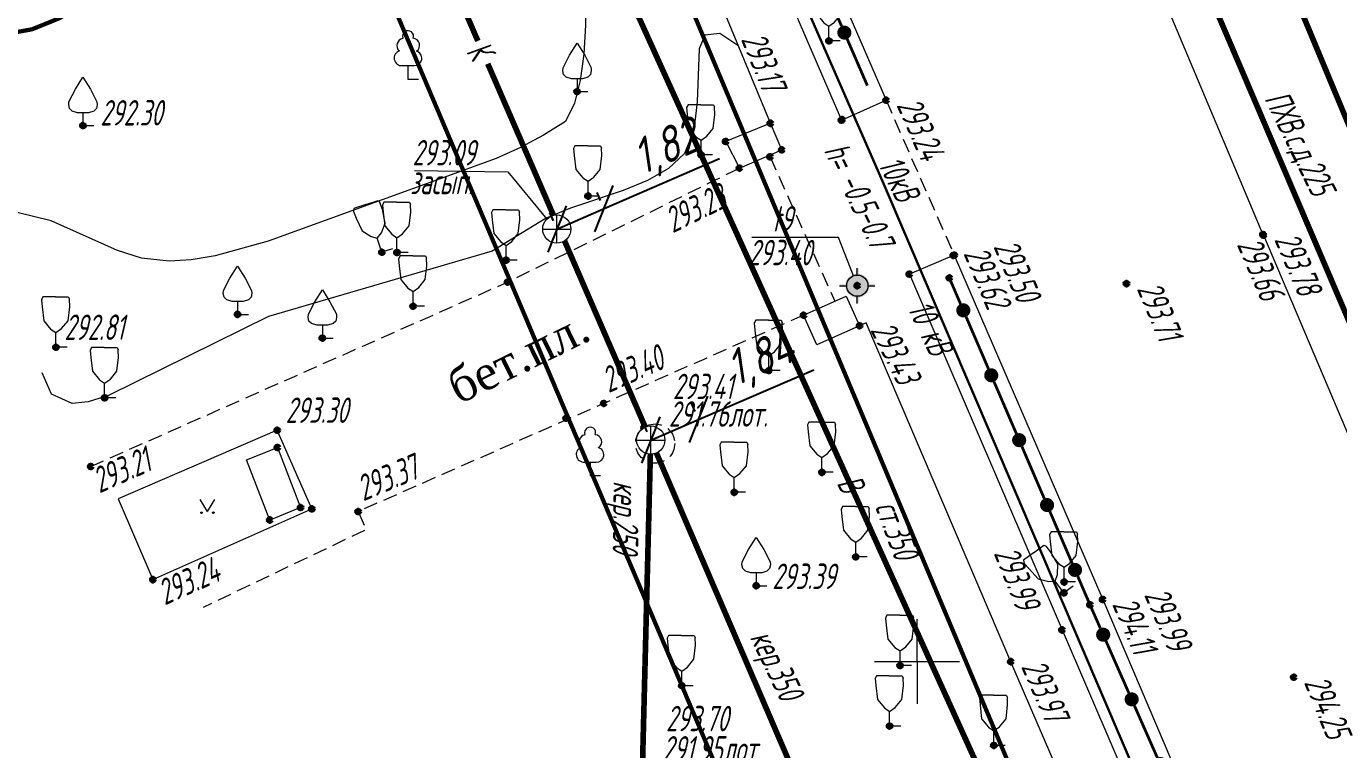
# Model space of a CAD drawing. Header units: metres. Extents: x 0 to 3282, y 0 to 1671.
# Drawn here: x 1957.04 to 2003.48, y 1292.29 to 1317.9 of the extents above; entities that cross this region are included whole.
import ezdxf

# ---------------------------------------------------------------- set-up
doc = ezdxf.new("R2010")
doc.units = ezdxf.units.M
doc.set_wipeout_variables(frame=1)
doc.linetypes.add('COMMUN', pattern=[6, 5, -1])
doc.linetypes.add('DASHED', pattern=[0.75, 0.5, -0.25])
for name, color, linetype, lineweight, transparency in [('51361800', 7, 'Continuous', 18, 0.65), ('71133100', 7, 'Continuous', 18, 0.65), ('71133200', 7, 'Continuous', 18, 0.65), ('71133300', 7, 'Continuous', 18, 0.65), ('82211000', 7, 'Continuous', 18, 0.65), ('Commun', 7, 'Continuous', 18, 0.65), ('ELE_SKLAD', 7, 'Continuous', 18, 0.65), ('GEO_POINTS', 7, 'Continuous', 18, 0.65), ('Grid', 7, 'Continuous', 18, 0.65), ('Otm', 7, 'Continuous', 18, 0.65), ('R_Поверхность6_CNT-MAJ', 7, 'Continuous', 18, 0.65), ('R_Поверхность6_CNT-MIN', 7, 'Continuous', 18, 0.65), ('Sit', 7, 'Continuous', 18, 0.65), ('Text', 7, 'Continuous', 18, 0.65), ('Text_com', 7, 'Continuous', 18, 0.65), ('Us_znak', 7, 'Continuous', 18, 0.65), ('Us_znak_fon', 7, 'Continuous', 18, 0.65)]:
    doc.layers.add(name, color=color, linetype=linetype, lineweight=lineweight, transparency=transparency)
doc.styles.add('eskd', font='ESKD1.shx', dxfattribs={"width": 1.2, "oblique": 15})
doc.styles.get("Standard").update_dxf_attribs({"font": 'GOST_0.TTF', "oblique": 15})
doc.styles.add('style1', font='times.ttf', dxfattribs={"height": 1})
doc.linetypes.add('KABELww_500', pattern='A,0.0001,-0.4,[131,ltypeshp.shx,S=0.4,R=90,X=0.4,Y=-0.4],0.2,[131,ltypeshp.shx,S=0.2,R=90,X=0.4,Y=-0.2],3.6,[131,ltypeshp.shx,S=0.2,R=-90,X=-0.4,Y=0.2],0.2,[131,ltypeshp.shx,S=0.4,R=-90,X=-0.4,Y=0.4],-0.8,4,-0.4', length=9.6001)
doc.linetypes.add('ПОДЗ_ЛИНИИ_СВЯЗИ', pattern='A,4.8,-0.2,[133,ltypeshp.shx,S=0.2,R=0,X=-0.2,Y=0],-0.2,4.8,-2', length=12)
doc.dimstyles.new('ISO-25', dxfattribs={"dimtxt": 2.5, "dimasz": 2.5, "dimexe": 1.25, "dimexo": 0.625, "dimtad": 1, "dimtxsty": 'Standard', "dimcen": 2.5, "dimadec": 0, "dimazin": 0, "dimtfac": 1, "dimtmove": 0, "dimatfit": 3, "dimfxl": 1, "dimarcsym": 0})
picture_1 = doc.add_image_def('image1.png', size_in_pixel=(630, 728))

# ---------------------------------------------------------------- blocks, each defined once
blk = doc.blocks.new('71133200')
for p, q in [((-0.924145, 3.560442), (-1.024145, 3.360442)), ((-1.024145, 3.360442), (-0.977382, 2.864397)), ((-0.977382, 2.864397), (-0.861899, 1.88241)), ((-0.024145, 3.560442), (-0.924145, 3.560442)), ((-0.024145, 3.560442), (0.875855, 3.560442)), ((0.861899, 1.88241), (0.975974, 2.864397)), ((0.875855, 3.560442), (0.958164, 3.395824)), ((0.975974, 2.864397), (0.958164, 3.395824)), ((-0.861899, 1.88241), (-0.374616, 1.28565)), ((0.401375, 1.321765), (0.861899, 1.88241)), ((-0.374616, 1.28565), (0, 1.039723)), ((0, 1.039723), (0.401375, 1.321765)), ((0, 0), (0, 1.039723)), ((0.8, 0), (0, 0))]:
    blk.add_line(p, q)
at = {"style": 'eskd', "oblique": 14.99997778}
blk.add_attdef('Z', (1.873004, -0.239356), '', height=2, dxfattribs=at)
blk = doc.blocks.new('71133300')
for p, q in [((0, 0.91), (0, 0)), ((0, 0), (0.76, 0))]:
    blk.add_line(p, q)
blk.add_lwpolyline([(0, 0.91), (-0.385, 0.91), (-0.76, 1.03), (-0.95, 1.21), (-1.01, 1.47), (-0.99, 1.69), (-0.54, 2.57), (0, 3.42), (0.54, 2.57), (0.99, 1.69), (1.01, 1.47), (0.95, 1.21), (0.76, 1.03), (0.385, 0.91)], close=True)
at = {"style": 'eskd', "oblique": 15}
blk.add_attdef('Z', (1.77, -0.69), '', height=2, dxfattribs=at)
blk = doc.blocks.new('71133100')
for p, q in [((-0.39, 0.96), (0.43, 0.96)), ((0, 0.96), (0, 0)), ((0, 0), (0.75, 0))]:
    blk.add_line(p, q)
for centre, radius, start, end in [((-0.26, 2.38), 0.52, 101.09, 227.21), ((0.01, 3.04), 0.39, 339.52, 198.62), ((0.33, 2.4), 0.5, 301.87, 85.62), ((-0.439, 1.495), 0.538, 107.10582, 275.23057), ((0.46, 1.48), 0.52, 267.04, 76.7)]:
    blk.add_arc(centre, radius, start, end)
at = {"style": 'eskd', "oblique": 14.99998}
blk.add_attdef('Z', (1.702, -0.173), '', height=2, dxfattribs=at)
blk = doc.blocks.new('*U54')
at = {"layer": '82211000', "linetype": 'Continuous', "ltscale": 0.5}
for points in [[(5192401.539, 4968912.652, 1), (5192401.737, 4968912.193, 1)], [(5192402.527, 4968910.355, 1), (5192402.725, 4968909.896, 1)], [(5192403.515, 4968908.059, 1), (5192403.713, 4968907.6, 1)], [(5192404.503, 4968905.762, 1), (5192404.701, 4968905.303, 1)], [(5192405.491, 4968903.466, 1), (5192405.689, 4968903.007, 1)], [(5192406.486, 4968901.173, 1), (5192406.688, 4968900.715, 1)], [(5192407.494, 4968898.885, 1), (5192407.695, 4968898.427, 1)], [(5192408.501, 4968896.597, 1), (5192408.703, 4968896.139, 1)], [(5192409.509, 4968894.309, 1), (5192409.71, 4968893.851, 1)], [(5192410.516, 4968892.021, 1), (5192410.718, 4968891.563, 1)], [(5192411.524, 4968889.732, 1), (5192411.725, 4968889.275, 1)], [(5192412.531, 4968887.444, 1), (5192412.733, 4968886.987, 1)], [(5192413.538, 4968885.156, 1), (5192413.74, 4968884.699, 1)], [(5192414.546, 4968882.868, 1), (5192414.747, 4968882.411, 1)], [(5192415.553, 4968880.58, 1), (5192415.755, 4968880.123, 1)], [(5192416.561, 4968878.292, 1), (5192416.762, 4968877.835, 1)], [(5192417.568, 4968876.004, 1), (5192417.77, 4968875.547, 1)], [(5192418.571, 4968873.714, 1), (5192418.766, 4968873.254, 1)], [(5192419.546, 4968871.412, 1), (5192419.741, 4968870.952, 1)], [(5192420.521, 4968869.11, 1), (5192420.716, 4968868.65, 1)], [(5192421.496, 4968866.808, 1), (5192421.691, 4968866.348, 1)], [(5192422.47, 4968864.506, 1), (5192422.665, 4968864.045, 1)], [(5192423.445, 4968862.204, 1), (5192423.64, 4968861.743, 1)], [(5192424.42, 4968859.902, 1), (5192424.615, 4968859.441, 1)]]:
    blk.add_hatch(color=256, dxfattribs=at).paths.add_polyline_path(points, flags=0)
at = {"layer": '82211000', "linetype": 'Continuous', "ltscale": 0.5, "flags": 128}
blk.add_lwpolyline([(5192401.144, 4968913.57, 0.1, 0.1, 0), (5192401.539, 4968912.652, 0, 0, 0)], format="xyseb", dxfattribs=at)
at = {"layer": '82211000', "linetype": 'Continuous', "ltscale": 0.5, "const_width": 0.1}
for points in [[(5192401.737, 4968912.193), (5192402.527, 4968910.355)], [(5192402.725, 4968909.896), (5192403.515, 4968908.059)], [(5192403.713, 4968907.6), (5192404.503, 4968905.762)], [(5192404.701, 4968905.303), (5192405.491, 4968903.466)], [(5192406.688, 4968900.715), (5192407.494, 4968898.885)], [(5192407.695, 4968898.427), (5192408.501, 4968896.597)], [(5192408.703, 4968896.139), (5192409.509, 4968894.309)], [(5192409.71, 4968893.851), (5192410.516, 4968892.021)], [(5192410.718, 4968891.563), (5192411.524, 4968889.732)], [(5192411.725, 4968889.275), (5192412.531, 4968887.444)], [(5192412.733, 4968886.987), (5192413.538, 4968885.156)], [(5192413.74, 4968884.699), (5192414.546, 4968882.868)], [(5192414.747, 4968882.411), (5192415.553, 4968880.58)], [(5192415.755, 4968880.123), (5192416.561, 4968878.292)], [(5192416.762, 4968877.835), (5192417.568, 4968876.004)], [(5192418.766, 4968873.254), (5192419.546, 4968871.412)], [(5192419.741, 4968870.952), (5192420.521, 4968869.11)], [(5192420.716, 4968868.65), (5192421.496, 4968866.808)], [(5192421.691, 4968866.348), (5192422.47, 4968864.506)], [(5192422.665, 4968864.045), (5192423.445, 4968862.204)], [(5192423.64, 4968861.743), (5192424.42, 4968859.902)]]:
    blk.add_lwpolyline(points, dxfattribs=at)
at = {"layer": '82211000', "linetype": 'Continuous', "ltscale": 0.5}
for points in [[(5192405.689, 4968903.007, 0.1, 0.1, 0), (5192406.121, 4968902.002, 0.1, 0.1, 0), (5192406.486, 4968901.173, 0, 0, 0)], [(5192417.77, 4968875.547, 0.1, 0.1, 0), (5192418.436, 4968874.033, 0.1, 0.1, 0), (5192418.571, 4968873.714, 0, 0, 0)]]:
    blk.add_lwpolyline(points, format="xyseb", dxfattribs=at)
at = {"layer": '82211000', "ltscale": 0.5, "const_width": 0.1}
blk.add_lwpolyline([(5192424.615, 4968859.441), (5192425.388, 4968857.617)], dxfattribs=at)
blk = doc.blocks.new('*U58')
at = {"layer": '82211000', "linetype": 'Continuous', "ltscale": 0.5}
for points in [[(5192384.331, 4968952.245, 1), (5192384.654, 4968951.862, 1)], [(5192385.458, 4968950.032, 1), (5192385.654, 4968949.573, 1)], [(5192386.439, 4968947.733, 1), (5192386.635, 4968947.273, 1)], [(5192387.42, 4968945.433, 1), (5192387.616, 4968944.973, 1)], [(5192388.4, 4968943.134, 1), (5192388.597, 4968942.674, 1)], [(5192389.381, 4968940.834, 1), (5192389.577, 4968940.374, 1)], [(5192390.365, 4968938.536, 1), (5192390.564, 4968938.077, 1)], [(5192391.36, 4968936.242, 1), (5192391.559, 4968935.783, 1)], [(5192392.355, 4968933.949, 1), (5192392.554, 4968933.49, 1)], [(5192393.35, 4968931.655, 1), (5192393.549, 4968931.197, 1)], [(5192394.345, 4968929.362, 1), (5192394.544, 4968928.903, 1)], [(5192395.34, 4968927.068, 1), (5192395.539, 4968926.61, 1)], [(5192396.335, 4968924.775, 1), (5192396.534, 4968924.316, 1)], [(5192397.33, 4968922.481, 1), (5192397.529, 4968922.023, 1)]]:
    blk.add_hatch(color=256, dxfattribs=at).paths.add_polyline_path(points, flags=0)
at = {"layer": '82211000', "linetype": 'Continuous', "ltscale": 0.5, "flags": 128}
blk.add_lwpolyline([(5192383.555, 4968952.871, 0.1, 0.1, -0.129489), (5192383.635, 4968952.818, 0.1, 0.1, -0.055966), (5192384.326, 4968952.24, 0, 0, 0)], format="xyseb", dxfattribs=at)
at = {"layer": '82211000', "linetype": 'Continuous', "ltscale": 0.5}
for points in [[(5192384.648, 4968951.858, 0.1, 0.1, -0.008485), (5192384.727, 4968951.746, 0.1, 0.1, 0), (5192385.458, 4968950.032, 0, 0, 0)], [(5192389.577, 4968940.374, 0.1, 0.1, 0), (5192390.174, 4968938.974, 0.1, 0.1, 0), (5192390.365, 4968938.536, 0, 0, 0)]]:
    blk.add_lwpolyline(points, format="xyseb", dxfattribs=at)
at = {"layer": '82211000', "linetype": 'Continuous', "ltscale": 0.5, "const_width": 0.1}
for points in [[(5192385.654, 4968949.573), (5192386.439, 4968947.733)], [(5192386.635, 4968947.273), (5192387.42, 4968945.433)], [(5192387.616, 4968944.973), (5192388.4, 4968943.134)], [(5192388.597, 4968942.674), (5192389.381, 4968940.834)], [(5192390.564, 4968938.077), (5192391.36, 4968936.242)], [(5192391.559, 4968935.783), (5192392.355, 4968933.949)], [(5192392.554, 4968933.49), (5192393.35, 4968931.655)], [(5192393.549, 4968931.197), (5192394.345, 4968929.362)], [(5192394.544, 4968928.903), (5192395.34, 4968927.068)], [(5192395.539, 4968926.61), (5192396.335, 4968924.775)], [(5192396.534, 4968924.316), (5192397.33, 4968922.481)]]:
    blk.add_lwpolyline(points, dxfattribs=at)
at = {"layer": '82211000', "ltscale": 0.5, "const_width": 0.1}
blk.add_lwpolyline([(5192397.529, 4968922.023), (5192398.242, 4968920.378)], dxfattribs=at)
blk = doc.blocks.new('51361800a')
at = {"style": 'eskd', "oblique": 15}
for tag, p in [('Z', (1.722, 1.4)), ('Z1', (1.722, -1)), ('Z2', (1.722, -3.4))]:
    blk.add_attdef(tag, p, '', height=2, dxfattribs=at)
at = {"color": 7}
blk.add_wipeout([(-0.098, 1), (-0.292, 0.962), (-0.474, 0.886), (-0.637, 0.777), (-0.777, 0.637), (-0.886, 0.474), (-0.962, 0.292), (-1, 0.098), (-1, -0.098), (-0.962, -0.292), (-0.886, -0.474), (-0.777, -0.637), (-0.637, -0.777), (-0.474, -0.886), (-0.292, -0.962), (-0.098, -1), (0.098, -1), (0.292, -0.962), (0.474, -0.886), (0.637, -0.777), (0.777, -0.637), (0.886, -0.474), (0.962, -0.292), (1, -0.098), (1, 0.098), (0.962, 0.292), (0.886, 0.474), (0.777, 0.637), (0.637, 0.777), (0.474, 0.886), (0.292, 0.962), (0.098, 1)], dxfattribs=at)
for p, q in [((0, -1), (0, 1)), ((-1, 0), (1, 0))]:
    blk.add_line(p, q)
blk.add_circle((0, 0), 1)
blk = doc.blocks.new('GRID')
at = {"layer": 'Grid', "color": 104}
blk.add_line((-1.5, 0), (1.5, 0), dxfattribs=at)
for points in [[(0, 0), (0, 1.5)], [(0, 0), (0, -1.5)]]:
    blk.add_lwpolyline(points, dxfattribs=at)
blk = doc.blocks.new('GAZON')
at = {"layer": 'Us_znak', "linetype": 'COMMUN', "lineweight": -2}
for points in [[(-0.233, -0.041, 1), (-0.183, -0.041, 1)], [(0.183, -0.041, 1), (0.233, -0.041, 1)]]:
    blk.add_hatch(color=0, dxfattribs=at).paths.add_polyline_path(points)
at = {"layer": 'Us_znak', "color": 0, "linetype": 'COMMUN', "lineweight": -2}
for points in [[(0, 0), (-0.26, 0.427)], [(0, 0), (0.26, 0.427)]]:
    blk.add_lwpolyline(points, dxfattribs=at)
for centre in [(-0.208, -0.041), (0.208, -0.041)]:
    blk.add_circle(centre, 0.025, dxfattribs=at)
blk = doc.blocks.new('POINT')
at = {"layer": 'Us_znak', "linetype": 'Continuous', "lineweight": -2}
h = blk.add_hatch(color=0, dxfattribs=at)
edge = h.paths.add_edge_path()
edge.add_arc((0, 0), 0.05, 0, 360)
at = {"layer": 'Us_znak_fon', "linetype": 'Continuous', "true_color": 0xffffff}
blk.add_hatch(color=7, dxfattribs=at).paths.add_polyline_path([(-0.422, 0.05, -0.346708), (-0.05, 0.422), (-0.05, 0.625), (0.05, 0.625), (0.05, 0.422, -0.346708), (0.422, 0.05), (0.625, 0.05), (0.625, -0.05), (0.422, -0.05, -0.346708), (0.05, -0.422), (0.05, -0.625), (-0.05, -0.625), (-0.05, -0.422, -0.346708), (-0.422, -0.05), (-0.625, -0.05), (-0.625, 0.05)])
at = {"layer": 'Us_znak', "color": 0, "linetype": 'Continuous', "lineweight": -2}
for p, q in [((0, 0.375), (0, 0.625)), ((-0.625, 0), (-0.375, 0)), ((0.375, 0), (0.625, 0)), ((0, -0.625), (0, -0.375))]:
    blk.add_line(p, q, dxfattribs=at)
for radius in [0.375, 0.05]:
    blk.add_circle((0, 0), radius, dxfattribs=at)
blk = doc.blocks.new('*D195')
at = {"color": 0, "lineweight": -2, "transparency": 16777216}
for p, q in [((1994.296, 1277.323), (1989.479, 1275.003)), ((1994.878, 1277.373), (2000.018, 1275.899))]:
    blk.add_line(p, q, dxfattribs=at)
blk.add_arc((1994.578, 1277.459), 5.034, 219.9805, 329.7401, dxfattribs=at)
at = {"color": 0, "transparency": 16777216}
for points in [[(1998.734, 1275.004), (1999.118, 1274.84), (1999.417, 1276.071)], [(1990.545, 1274.111), (1990.895, 1274.337), (1990.042, 1275.274)]]:
    blk.add_solid(points, dxfattribs=at)
at = {"layer": 'Defpoints', "color": 0, "transparency": 16777216}
for p in [(2084.221, 1320.635, 292.988), (1992.438, 1278.072, 291.13), (1994.578, 1277.459, 291.193), (1994.578, 1277.459, 291.193), (1993.006, 1272.676)]:
    blk.add_point(p, dxfattribs=at)
at = {"color": 0, "transparency": 16777216, "insert": (1994.925, 1273.377), "char_height": 1.25, "attachment_point": 5, "rotation": 4.8603}
blk.add_mtext('138°', dxfattribs=at)
blk = doc.blocks.new('*D196')
at = {"color": 0, "lineweight": -2, "transparency": 16777216}
blk.add_line((1994.878, 1277.373), (1995.279, 1277.258), dxfattribs=at)
for start, end in [(344.0032, 113.4264), (144.5401, 175.6538), (281.7758, 312.8895)]:
    blk.add_arc((1992.438, 1278.072), 2.33, start, end, dxfattribs=at)
at = {"color": 0, "transparency": 16777216}
for points in [[(1990.409, 1279.586), (1990.671, 1279.262), (1991.512, 1280.21)], [(1993.847, 1276.474), (1994.202, 1276.256), (1994.678, 1277.43)]]:
    blk.add_solid(points, dxfattribs=at)
at = {"layer": 'Defpoints', "color": 0, "transparency": 16777216}
for p in [(1968.318, 1333.74, 289.543), (1994.512, 1279.135), (1992.438, 1278.072, 291.13), (1992.438, 1278.072, 291.13), (1994.578, 1277.459, 291.193)]:
    blk.add_point(p, dxfattribs=at)
at = {"color": 0, "transparency": 16777216, "insert": (1994.594, 1280.528), "char_height": 1.25, "attachment_point": 5, "rotation": 318.7148}
blk.add_mtext('129°', dxfattribs=at)
blk = doc.blocks.new('_Oblique')
at = {"color": 0, "linetype": 'ByBlock', "lineweight": -2}
blk.add_line((-0.5, -0.5), (0.5, 0.5), dxfattribs=at)
blk = doc.blocks.new('*D201')
at = {"color": 0, "lineweight": -2, "transparency": 16777216}
for p, q in [((1980.829, 1303.984), (1984.909, 1305.741)), ((1980.705, 1304.271), (1980.582, 1304.558)), ((1979.013, 1303.542), (1978.889, 1303.829)), ((1979.136, 1303.255), (1980.829, 1303.984))]:
    blk.add_line(p, q, dxfattribs=at)
at = {"layer": 'Defpoints', "color": 0, "transparency": 16777216}
for p in [(1980.829, 1303.984), (1980.829, 1303.984), (1979.136, 1303.255, 293.413)]:
    blk.add_point(p, dxfattribs=at)
at = {"color": 0, "lineweight": -2, "transparency": 16777216, "xscale": 1.25, "yscale": 1.25, "zscale": 1.25}
for p, rotation in [((1980.829, 1303.984), 23.29198840564688), ((1979.136, 1303.255), 203.2919884056469)]:
    blk.add_blockref('_Oblique', p, dxfattribs=dict(at, rotation=rotation))
at = {"color": 0, "transparency": 16777216, "insert": (1983.035, 1306.057), "char_height": 1.25, "attachment_point": 5, "rotation": 23.292}
blk.add_mtext('1,84', dxfattribs=at)
blk = doc.blocks.new('*D202')
at = {"color": 0, "lineweight": -2, "transparency": 16777216}
for p, q in [((1977.486, 1311.445), (1981.568, 1313.214)), ((1977.362, 1311.732), (1977.238, 1312.019)), ((1975.691, 1311.008), (1975.567, 1311.295)), ((1975.815, 1310.722), (1977.486, 1311.445))]:
    blk.add_line(p, q, dxfattribs=at)
at = {"layer": 'Defpoints', "color": 0, "transparency": 16777216}
for p in [(1977.486, 1311.445), (1977.486, 1311.445), (1975.815, 1310.722, 293.091)]:
    blk.add_point(p, dxfattribs=at)
at = {"color": 0, "lineweight": -2, "transparency": 16777216, "xscale": 1.25, "yscale": 1.25, "zscale": 1.25}
for p, rotation in [((1977.486, 1311.445), 23.42642413108008), ((1975.815, 1310.722), 203.4264241310801)]:
    blk.add_blockref('_Oblique', p, dxfattribs=dict(at, rotation=rotation))
at = {"color": 0, "transparency": 16777216, "insert": (1979.69, 1313.524), "char_height": 1.25, "attachment_point": 5, "rotation": 23.4264}
blk.add_mtext('1,82', dxfattribs=at)

msp = doc.modelspace()

# ---------------------------------------------------------------- linework, layer by layer
at = {"color": 192, "linetype": 'ПОДЗ_ЛИНИИ_СВЯЗИ', "lineweight": 60, "ltscale": 0.4, "const_width": 0.15, "flags": 128}
for points, elevation in [([(1947.973, 1370.625), (1988.71, 1274.585), (2003.908, 1258.354), (2021.279, 1216.797)], 290.481), ([(1971.988, 1338.976), (2001.172, 1269.507)], 290.074)]:
    msp.add_lwpolyline(points, dxfattribs=dict(at, elevation=elevation))
at = {"layer": 'Commun', "color": 1, "linetype": 'KABELww_500', "lineweight": 30, "flags": 128}
msp.add_lwpolyline([(1902.3, 1508.453), (1907.247, 1496.628), (1915.094, 1478.449), (1925.833, 1453.741), (1943.82, 1411.454), (1947.767, 1402.432), (1954.32, 1387.493), (1973.029, 1345.148), (1987.375, 1312.339), (2001.279, 1279.81), (2013.185, 1252.155), (2013.185, 1252.155)], dxfattribs=at)
at = {"layer": 'Commun', "color": 106, "linetype": 'COMMUN', "ltscale": 0.7, "const_width": 0.2, "elevation": 288.015, "flags": 128}
msp.add_lwpolyline([(1918.77, 1458.569), (1942.4, 1406.526), (1971.096, 1335.054), (1995.999, 1280.023)], dxfattribs=at)
at = {"layer": 'Commun', "color": 4, "linetype": 'COMMUN', "ltscale": 0.7, "const_width": 0.2, "flags": 128}
msp.add_lwpolyline([(2041.275, 1346.473), (2033.759, 1344.818), (2024.631, 1324.564), (2007.049, 1303.838), (2006.14, 1302.082), (1993.054, 1332.724), (1973.571, 1377.655), (1961.298, 1407.187)], dxfattribs=at)
at = {"layer": 'Commun', "color": 32, "linetype": 'COMMUN', "ltscale": 0.7, "const_width": 0.2, "flags": 128}
for points in [[(1957.902, 1352.263), (1973.019, 1317.38)], [(1973.369, 1316.572), (1975.694, 1311.208)], [(1976.086, 1310.303), (1978.94, 1303.716)], [(1979.337, 1302.797), (1996.183, 1263.633), (2001.724, 1251.527)]]:
    msp.add_lwpolyline(points, dxfattribs=at)
for points, elevation in [([(1989.027, 1349.96), (2006.82, 1307.236)], 289.283), ([(1979.123, 1302.755), (1978.844, 1291.736)], 293.413)]:
    msp.add_lwpolyline(points, dxfattribs=dict(at, elevation=elevation))
at = {"layer": 'GEO_POINTS', "lineweight": 60}
for centre in [(1985.443, 1317.382, 293.163), (1976.529, 1315.588, 292.338), (1987.462, 1315.281, 293.241), (1959.046, 1314.385, 292.301), (1983.369, 1314.464, 293.173), (1985.887, 1314.573, 293.212), (1985.908, 1314.596, 293.204), (1981.788, 1313.82, 293.208), (1983.772, 1313.523, 293.205), (1980.919, 1313.344, 293.273), (1983.357, 1313.279, 293.299), (1982.275, 1312.88, 293.228), (1976.917, 1311.892, 293.086), (1975.815, 1310.722, 293.091), (2000.8, 1310.529, 293.784), (2000.816, 1310.504, 293.656), (1969.622, 1309.9, 292.901), (1970.157, 1309.893, 292.888), (1989.843, 1309.788, 293.624), (1989.877, 1309.799, 293.5), (1974.015, 1309.622, 293.147), (1974.069, 1308.845, 293.304), (1986.446, 1308.718, 293.402), (1988.287, 1309.126, 293.421), (1989.703, 1308.993, 293.559), (1995.971, 1308.79, 293.705), (1970.728, 1307.992, 293.097), (1964.517, 1307.704, 292.899), (1984.547, 1307.671, 293.464), (1967.516, 1306.862, 292.911), (1986.525, 1307.302, 293.432), (1958.088, 1306.538, 292.813), (1983.313, 1305.715, 294.954), (1959.813, 1304.748, 293.021), (1977.474, 1304.551, 293.404), (1976.143, 1304.028, 293.421), (1978.902, 1303.701, 293.413), (1965.919, 1303.602, 293.302), (1965.927, 1302.992, 293.343), (1959.319, 1302.32, 293.206), (1985.195, 1302.113, 292.805), (1982.093, 1301.405, 293.549), (1966.744, 1300.865, 293.352), (1965.653, 1300.425, 293.312), (1967.144, 1300.816, 293.324), (1968.784, 1300.725, 293.367), (1986.389, 1299.12, 292.939), (1961.519, 1298.315, 293.245), (1982.869, 1298.101, 293.39), (1993.763, 1298.232, 294.008), (1993.758, 1297.848, 293.975), (1995.128, 1297.613, 293.986), (1994.68, 1297.424, 294.04), (1993.689, 1296.533, 293.988), (1987.958, 1295.273, 293.913), (1991.875, 1295.412, 293.967), (2001.888, 1294.86, 294.248), (1980.232, 1294.559, 293.659), (1987.59, 1293.134, 293.919), (1991.277, 1292.447, 293.906)]:
    msp.add_circle(centre, 0.06, dxfattribs=at)
at = {"layer": 'R_Поверхность6_CNT-MAJ', "color": 32, "elevation": 292, "flags": 128}
msp.add_lwpolyline([(1972.736, 1339.376, 0.15, 0.15, 0), (1971.659, 1336.614, 0.15, 0.15, 0), (1967.76, 1324.245, 0.15, 0.15, 0), (1967.575, 1323.516, 0.15, 0.15, 0), (1967.349, 1323.067, 0.15, 0.15, 0), (1966.73, 1322.923, 0.15, 0.15, 0), (1965.731, 1322.663, 0.15, 0.15, 0), (1965.706, 1322.667, 0.15, 0.15, 0), (1965.032, 1322.48, 0.15, 0.15, 0), (1964.223, 1322.075, 0.15, 0.15, 0), (1962.319, 1320.831, 0.15, 0.15, 0), (1959.181, 1318.717, 0.15, 0.15, 0), (1958.176, 1318.169, 0.15, 0.15, 0), (1957.241, 1317.791, 0.15, 0.15, 0), (1956.404, 1317.64, 0.15, 0.15, 0), (1954.549, 1318.199, 0.15, 0.15, 0), (1952.681, 1318.926, 0.15, 0.15, 0), (1951.857, 1319.38, 0.15, 0.15, 0), (1950.589, 1320.241, 0.15, 0.15, 0), (1949.84, 1320.844, 0.15, 0.15, 0), (1949.446, 1321.403, 0, 0, 0)], format="xyseb", dxfattribs=at)
at = {"layer": 'R_Поверхность6_CNT-MIN', "color": 32, "flags": 128}
for points, elevation in [([(1977.577, 1328.262), (1976.909, 1323.373), (1976.832, 1321.261), (1976.823, 1317.934), (1976.764, 1316.91), (1976.641, 1315.98), (1976.434, 1315.176), (1976.121, 1314.53), (1975.339, 1314.043), (1974.522, 1313.608), (1973.671, 1313.225), (1965.604, 1310.294), (1963.725, 1309.779), (1962.872, 1309.635), (1962.092, 1309.588), (1961.122, 1309.696), (1960.271, 1309.96), (1957.919, 1311.019), (1956.036, 1311.47), (1955.199, 1311.817), (1954.554, 1312.281), (1953.996, 1312.848), (1953.526, 1313.518)], 292.5), ([(1982.248, 1317.195), (1981.576, 1317.641), (1981.048, 1317.58), (1980.848, 1317.106), (1980.782, 1315.222), (1980.659, 1314.211), (1980.336, 1313.4), (1979.77, 1312.868), (1979.023, 1312.444), (1978.155, 1312.092), (1976.298, 1311.458), (1975.43, 1311.106), (1973.53, 1309.944), (1965.608, 1307.623), (1959.951, 1304.831), (1959.227, 1304.603), (1958.667, 1304.553), (1957.936, 1304.875), (1957.605, 1305.632)], 293)]:
    msp.add_lwpolyline(points, dxfattribs=dict(at, elevation=elevation))
at = {"layer": 'Sit', "flags": 128}
for points, elevation in [([(1945.571, 1440.507), (1949.245, 1431.903), (1954.35, 1419.97), (1964.979, 1394.946), (1972.921, 1376.198), (1979.151, 1361.496), (1983.989, 1350.075), (1988.954, 1338.547), (1996.461, 1320.824), (2000.8, 1310.529)], 287.59), ([(1983.369, 1314.464), (1979.289, 1324.324), (1973.753, 1337.066), (1968.395, 1349.239)], 293.173), ([(1970.819, 1349.266), (1975.693, 1337.974), (1981.323, 1325.159), (1985.887, 1314.573), (1987.462, 1315.281)], 291.663), ([(1983.369, 1314.464), (1981.788, 1313.82), (1982.275, 1312.88), (1983.772, 1313.523), (1983.369, 1314.464)], 293.173), ([(1986.316, 1309.07), (1985.781, 1310.421), (1982.713, 1310.421)], 293.402), ([(1989.877, 1309.799), (1988.287, 1309.126), (1993.689, 1296.533), (2005.6, 1268.818), (2013.343, 1251.077)], 293.5), ([(1989.877, 1309.799), (1995.128, 1297.613), (2000.215, 1285.675), (2000.215, 1285.675)], 293.5), ([(1996.608, 1284.444), (1991.875, 1295.412), (1986.755, 1307.4), (1986.525, 1307.302)], 293.97), ([(1961.519, 1298.315), (1967.144, 1300.816), (1965.919, 1303.602), (1960.288, 1301.172), (1961.519, 1298.315)], 293.245)]:
    msp.add_lwpolyline(points, dxfattribs=dict(at, elevation=elevation))
for points, elevation in [([(1968.395, 1349.239, -0.213199), (1972.414, 1348.574, -0.098442), (1973.639, 1347.361), (1979.101, 1334.555), (1987.462, 1315.281)], 291.488), ([(2000.816, 1310.504), (2005.868, 1298.608, 0.533802), (2013.863, 1295.618, 0.119515), (2015.736, 1298.327), (2017.517, 1303.034), (2022.15, 1316.251), (2024.34, 1322.148), (2025.692, 1325.689), (2030.685, 1339.935), (2032.178, 1343.676)], 293.656)]:
    msp.add_lwpolyline(points, format="xyb", dxfattribs=dict(at, elevation=elevation))
at = {"layer": 'Sit', "linetype": 'DASHED', "flags": 128}
for points, elevation in [([(1987.462, 1315.281), (1989.877, 1309.799)], 291.488), ([(1983.357, 1313.279), (1985.653, 1308.168)], 293.299), ([(1959.319, 1302.32), (1974.069, 1308.845), (1982.275, 1312.88)], 293.206), ([(1984.547, 1307.671), (1977.474, 1304.551), (1968.784, 1300.725), (1969.073, 1300.088), (1963.301, 1297.333)], 293.464)]:
    msp.add_lwpolyline(points, dxfattribs=dict(at, elevation=elevation))
at = {"layer": 'Sit', "flags": 128}
msp.add_lwpolyline([(1970.773, 1312.792), (1974.078, 1312.748), (1975.458, 1311.075)], dxfattribs=at)
for points, elevation in [([(1984.547, 1307.671), (1986.055, 1308.349), (1986.525, 1307.302), (1985.017, 1306.625)], 293.464), ([(1965.927, 1302.992), (1966.744, 1300.865), (1965.653, 1300.425), (1964.835, 1302.553)], 293.343)]:
    msp.add_lwpolyline(points, close=True, dxfattribs=dict(at, elevation=elevation))
at = {"layer": 'Sit', "linetype": 'DASHED'}
msp.add_circle((1979.292, 1303.131, 293.413), 0.693, dxfattribs=at)

# ---------------------------------------------------------------- block references
at = {"layer": '71133100', "color": 7, "xscale": 0.5, "yscale": 0.5, "zscale": 0.5}
for p in [(1970.545, 1316.025, 291.839), (1976.987, 1301.996, 293.421)]:
    msp.add_blockref('71133100', p, dxfattribs=at)
at = {"layer": '71133200', "color": 7, "xscale": 0.5, "yscale": 0.5, "zscale": 0.5}
for p in [(1985.443, 1317.382, 293.163), (1980.919, 1313.344, 293.273), (1976.917, 1311.892, 293.086), (1970.157, 1309.893, 292.888), (1974.015, 1309.622, 293.147), (1970.728, 1307.992, 293.097), (1958.088, 1306.538, 292.813), (1983.313, 1305.715, 294.954), (1959.813, 1304.748, 293.021), (1985.195, 1302.113, 292.805), (1982.093, 1301.405, 293.549), (1986.389, 1299.12, 292.939), (1993.763, 1298.232, 294.008), (1987.958, 1295.273, 293.913), (1980.232, 1294.559, 293.659), (1987.59, 1293.134, 293.919), (1991.277, 1292.447, 293.906)]:
    msp.add_blockref('71133200', p, dxfattribs=at)
for p, rotation in [((1969.622, 1309.9, 292.901), 18.09025995664966), ((1993.758, 1297.848, 293.975), 36.63933476542403)]:
    msp.add_blockref('71133200', p, dxfattribs=dict(at, rotation=rotation))
at = {"layer": '71133300', "color": 7, "xscale": 0.5, "yscale": 0.5, "zscale": 0.5}
for p in [(1976.529, 1315.588, 292.338), (1959.046, 1314.385, 292.301), (1964.517, 1307.704, 292.899), (1967.516, 1306.862, 292.911), (1982.869, 1298.101, 293.39)]:
    msp.add_blockref('71133300', p, dxfattribs=at)
at = {"layer": '82211000', "color": 7}
for name in ['*U58', '*U54']:
    msp.add_blockref(name, (-5190411.441, -4967604.578), dxfattribs=at)
at = {"layer": 'Grid', "color": 7, "linetype": 'Continuous'}
msp.add_blockref('GRID', (1988.559, 1295.422), dxfattribs=at)
at = {"layer": 'Sit', "color": 7, "linetype": 'Continuous'}
for name, p in [('POINT', (1986.446, 1308.718, 293.402)), ('GAZON', (1963.45, 1300.725))]:
    msp.add_blockref(name, p, dxfattribs=at)

# ---------------------------------------------------------------- texts
at = {"layer": 'ELE_SKLAD', "oblique": 13, "width": 0.8}
msp.add_text('t9', height=0.9, dxfattribs=at).set_placement((1983.436, 1310.636, 293.464))
at = {"layer": 'Otm', "oblique": 13, "width": 0.8}
for s, rotation, p in [('293.17', 291.983, (1982.319, 1317.445, 293.173)), ('293.24', 293.7743, (1987.821, 1315.111, 293.241)), ('293.23', 26.0008, (1979.913, 1310.565, 293.228)), ('293.50', 292.9052, (1991.254, 1310.103, 293.5)), ('293.66', 293.0132, (1999.868, 1310.176, 293.656)), ('293.78', 293.0132, (2001.19, 1310.353, 293.784)), ('293.62', 292.9052, (1990.192, 1309.859, 293.624)), ('293.71', 292.6292, (1996.327, 1308.613, 293.705)), ('293.43', 296.6161, (1986.892, 1307.15, 293.432)), ('293.40', 23.8029, (1977.644, 1304.91, 293.404)), ('293.21', 23.8599, (1959.624, 1301.359, 293.206)), ('293.37', 22.555, (1968.962, 1301.08, 293.367)), ('293.24', 23.9746, (1961.936, 1297.395, 293.245)), ('293.99', 291.7361, (1991.263, 1299.252, 293.988)), ('293.99', 293.0786, (1996.586, 1297.778, 293.986)), ('294.11', 293.0786, (1995.454, 1297.444, 293.986)), ('293.97', 293.3454, (1992.232, 1295.239, 293.967)), ('294.25', 292.1961, (2002.242, 1294.68, 294.248))]:
    msp.add_text(s, height=0.9, rotation=rotation, dxfattribs=at).set_placement(p)
for s, p in [('292.30', (1959.66, 1314.387, 292.301)), ('293.09', (1970.704, 1312.974, 293.091)), ('засып.', (1970.622, 1311.954, 293.091)), ('293.40', (1982.599, 1309.44, 581.479)), ('292.81', (1958.388, 1306.798, 292.813)), ('293.30', (1966.219, 1303.862, 293.302)), ('293.39', (1983.438, 1297.984, 293.39))]:
    msp.add_text(s, height=0.9, dxfattribs=at).set_placement(p)
at = {"layer": 'Text', "style": 'style1'}
msp.add_text('бет.пл.', height=1.2, rotation=26.1162, dxfattribs=at).set_placement((1972.338, 1304.5, -289.314))
at = {"layer": 'Text_com', "oblique": 13, "width": 0.8}
for s, rotation, p in [('К', 302.9686, (1972.582, 1317, 287.746)), ('ПХВ.с.д.225', 296.1628, (2000.831, 1315.335, 856.215)), ('10кВ', 296.6455, (1987.169, 1313.009, 278.021)), ('В', 296.7578, (1985.704, 1301.729, 282.899)), ('кер.250', 269.2439, (1977.823, 1301.808, 588.748)), ('ст.350', 290.4517, (1987.058, 1300.903, 277.672)), ('кер.350', 295.6548, (1982.629, 1296.273, 568.007))]:
    msp.add_text(s, height=0.9, rotation=rotation, dxfattribs=at).set_placement(p)
at = {"layer": 'Text_com', "color": 1, "oblique": 13, "width": 0.8}
for s, p in [('h= -0.5-0.7', (1985.245, 1313.506, 278.725)), ('10 кВ ', (1988.208, 1307.91, 568.007))]:
    msp.add_text(s, height=0.9, rotation=295.6548, dxfattribs=at).set_placement(p)
at = {"layer": 'Text_com', "oblique": 13, "width": 0.8}
for s, p in [('293.41', (1979.92, 1304.702, 293.413)), ('291.76лот.', (1979.777, 1303.727, 293.413)), ('293.70', (1979.677, 1292.949, 293.703)), ('291.95лот.', (1979.545, 1291.878, 293.703))]:
    msp.add_text(s, height=0.9, dxfattribs=at).set_placement(p)

# ---------------------------------------------------------------- dimensions: what is measured, and where the dimension line sits
dim = msp.add_angular_dim_2l(base=(1993.006, 1272.676), line1=((1994.578, 1277.459, 291.193), (1992.438, 1278.072, 291.13)), line2=((2084.221, 1320.635, 292.988), (1994.578, 1277.459, 291.193)), dimstyle='ISO-25', override={"dimscale": 0.5})
dim.commit()
dim.dimension.update_dxf_attribs({"geometry": '*D195', "text_midpoint": (1994.925, 1273.377)})

# ---------------------------------------------------------------- pictures from other files: only their frames are drawn
image = msp.add_image(picture_1, insert=(1887.613, 1279.375, 287.326), size_in_units=(256.833, 296.785), rotation=1.5196, dxfattribs=dict(fade=50))
image.dxf.flags = 15

# ---------------------------------------------------------------- next in the draw order: block references
at = {"layer": '51361800', "color": 7, "xscale": 0.5, "yscale": 0.5, "zscale": 0.5}
for p in [(1975.812, 1310.722, 293.091), (1979.136, 1303.255, 293.413)]:
    msp.add_blockref('51361800a', p, dxfattribs=at)

# ---------------------------------------------------------------- next in the draw order: dimensions: what is measured, and where the dimension line sits
dim = msp.add_angular_dim_2l(base=(1994.512, 1279.135), line1=((1994.578, 1277.459, 291.193), (1992.438, 1278.072, 291.13)), line2=((1992.438, 1278.072, 291.13), (1968.318, 1333.74, 289.543)), dimstyle='ISO-25', override={"dimscale": 0.5})
dim.commit()
dim.dimension.update_dxf_attribs({"geometry": '*D196', "text_midpoint": (1994.594, 1280.528)})
for p1, p2, picture, middle in [((1975.815, 1310.722, 293.091), (1977.486, 1311.445), '*D202', (1979.69, 1313.524)), ((1979.136, 1303.255, 293.413), (1980.829, 1303.984), '*D201', (1983.035, 1306.057))]:
    dim = msp.add_aligned_dim(p1=p1, p2=p2, distance=0, dimstyle='ISO-25', override={"dimscale": 0.5, "dimblk1": 'Oblique', "dimblk2": 'Oblique', "dimsah": 1})
    dim.commit()
    dim.dimension.update_dxf_attribs({"geometry": picture, "text_midpoint": middle})

doc.saveas('drawing.dxf')
